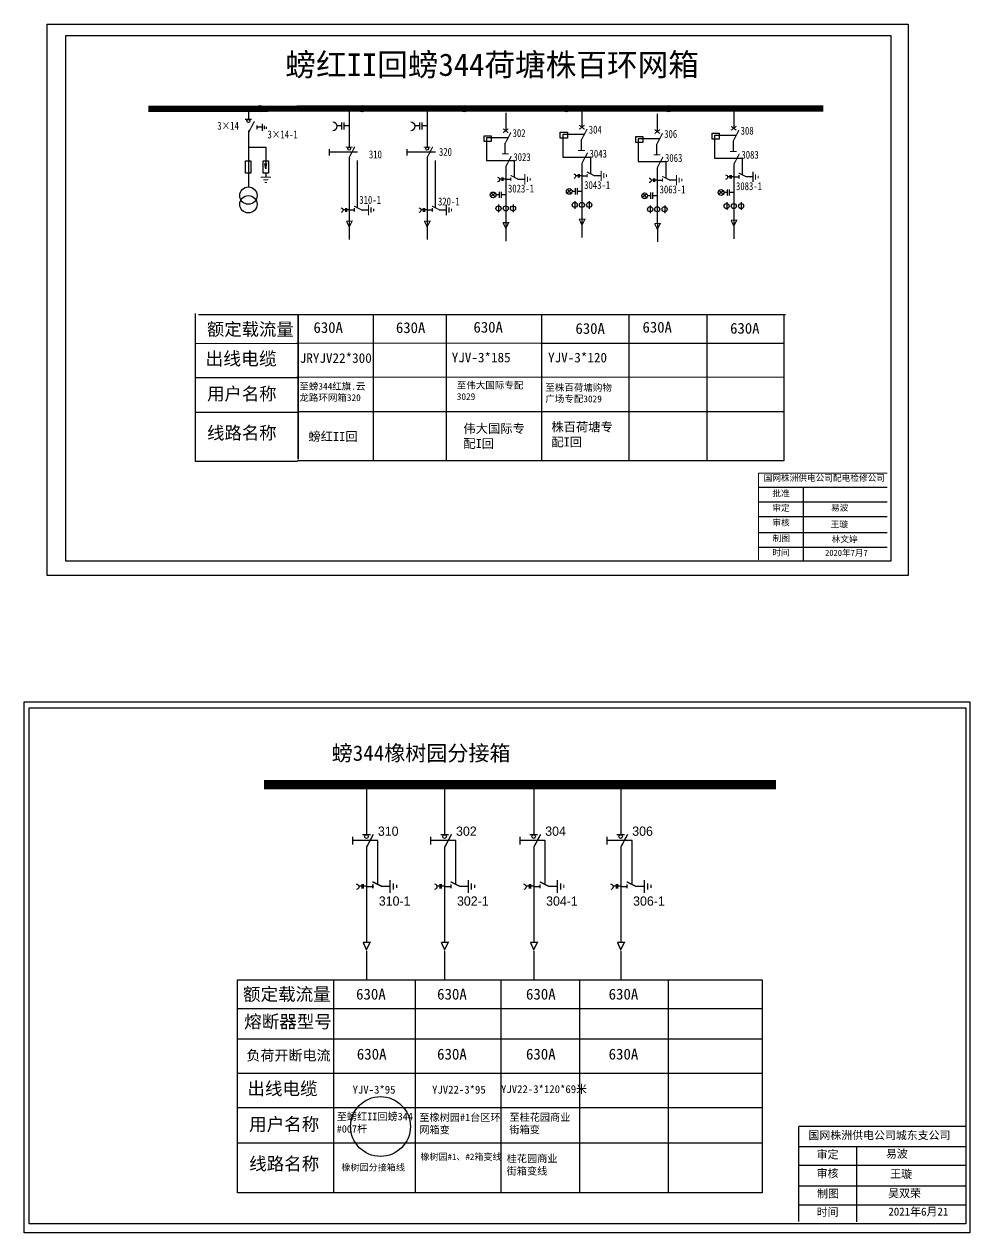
# Model space of a CAD drawing. Extents: x 27 to 779, y -100 to 136.
# Drawn here: x 220.2 to 403.9, y -99.7 to 135.3 of the extents above; entities that cross this region are included whole.
import ezdxf

# ---------------------------------------------------------------- set-up
doc = ezdxf.new("R2010")
doc.units = 0
doc.header["$LTSCALE"] = 0.774411
doc.linetypes.add('ACAD_ISO02W100', pattern=[15, 12, -3])
doc.linetypes.add('CENTER', pattern=[50.8, 31.75, -6.35, 6.35, -6.35])
doc.layers.get('0').update_dxf_attribs({"linetype": 'CONTINUOUS'})
doc.layers.add('1', color=7, linetype='CONTINUOUS')
doc.layers.add('2', color=7, linetype='CONTINUOUS')
doc.styles.add('HZ', font='simkai_0.ttf')
doc.styles.add('hztxt_txtstyle_0.00_0_0', font='simkai.ttf')
doc.styles.add('hztxt_txtstyle_1.80_0_0', font='', dxfattribs={"height": 1.8, "bigfont": 'hztxt.shx'})
doc.styles.add('hztxt_txtstyle_4.54_0_0', font='', dxfattribs={"height": 4.541125, "bigfont": 'hztxt.shx'})
doc.styles.add('hztxt_txtstyle_4.76_0_0', font='', dxfattribs={"height": 4.761483, "bigfont": 'hztxt.shx'})
doc.styles.get("Standard").update_dxf_attribs({"font": '', "height": 2.5})
doc.styles.add('STYLE1', font='txt.shx', dxfattribs={"height": 2.6})
doc.styles.add('字体', font='simkai_0.ttf', dxfattribs={"height": 2.5})
doc.styles.add('道路名', font='simhei.ttf', dxfattribs={"width": 0.8})
doc.styles.get('hztxt_txtstyle_1.80_0_0').set_extended_font_data('hztxt')
doc.styles.get('hztxt_txtstyle_4.54_0_0').set_extended_font_data('hztxt')
doc.styles.get('hztxt_txtstyle_4.76_0_0').set_extended_font_data('hztxt')
doc.styles.get('Standard').set_extended_font_data('SimSun')

# ---------------------------------------------------------------- blocks, each defined once
blk = doc.blocks.new('JD')
for points in [[(-2, 0.2), (-2, -0.2), (2, 0.2), (2, -0.2)], [(1, -1.2), (1, -0.8), (-1, -1.2), (-1, -0.8)], [(-0.5, -1.8), (-0.5, -2.2), (0.5, -1.8), (0.5, -2.2)]]:
    blk.add_trace(points)

msp = doc.modelspace()

# ---------------------------------------------------------------- linework, layer by layer
at = {"color": 7}
for p, q in [((263.74, 118.9), (263.74, 116.83)), ((283.33, 118.35), (283.33, 111.45)), ((298.48, 118.35), (298.48, 111.45)), ((313.75, 118.06), (313.75, 114.61)), ((328.56, 118.73), (328.56, 115.28)), ((343.21, 117.89), (343.21, 114.44)), ((358.07, 118.52), (358.07, 115.07)), ((283.33, 109.45), (283.33, 105.12)), ((298.48, 109.45), (298.48, 105.12)), ((328.56, 108.25), (328.56, 97.47)), ((313.75, 107.58), (313.75, 96.8)), ((328.56, 105.85), (329.57, 105.85)), ((330.9, 105.87), (332.28, 105.87)), ((343.21, 107.41), (343.21, 96.62)), ((358.07, 108.04), (358.07, 97.26)), ((283.33, 105.12), (283.33, 100.77)), ((298.48, 105.12), (298.48, 100.77)), ((313.75, 105.17), (314.76, 105.17)), ((316.09, 105.2), (317.47, 105.2)), ((343.21, 105), (344.23, 105)), ((345.55, 105.03), (346.93, 105.03)), ((358.07, 105.64), (359.08, 105.64)), ((360.41, 105.67), (361.78, 105.67)), ((283.33, 100.77), (283.33, 97.09)), ((283.33, 99.21), (284.34, 99.21)), ((285.67, 99.24), (287.05, 99.24)), ((298.48, 100.77), (298.48, 97.09)), ((298.48, 99.21), (299.49, 99.21)), ((300.81, 99.24), (302.19, 99.24))]:
    msp.add_line(p, q, dxfattribs=at)
at = {"color": 7, "linetype": 'CENTER'}
for p, q in [((283.34, 97.07), (283.34, 93.43)), ((298.48, 97.07), (298.48, 93.43)), ((313.76, 96.81), (313.76, 93.14)), ((328.57, 97.48), (328.57, 93.81)), ((343.22, 96.63), (343.22, 92.97)), ((358.08, 97.27), (358.08, 93.6))]:
    msp.add_line(p, q, dxfattribs=at)
at = {"color": 7, "linetype": 'Continuous'}
for p, q in [((253.49, 50.27), (253.49, 79.07)), ((254.07, 78.87), (274.64, 78.87)), ((273.31, 78.87), (368.14, 78.87)), ((273.38, 78.92), (273.38, 50.73)), ((273.43, 78.92), (273.43, 50.73)), ((287.99, 78.92), (287.99, 50.42)), ((302.2, 78.92), (302.2, 50.41)), ((320.74, 78.92), (320.74, 50.42)), ((337.69, 78.92), (337.69, 50.42)), ((352.84, 78.92), (352.84, 50.54)), ((367.79, 78.92), (367.79, 50.41)), ((253.49, 73.29), (273.47, 73.26)), ((273.17, 73.38), (367.93, 73.31)), ((273.32, 73.37), (367.79, 73.2)), ((253.49, 66.64), (273.32, 66.62)), ((273.18, 66.76), (367.79, 66.69)), ((253.49, 59.86), (273.47, 59.87)), ((273.32, 60.01), (367.79, 60.02)), ((273.32, 50.27), (253.49, 50.27)), ((367.79, 50.41), (273.32, 50.41)), ((362.88, 45.33), (387.91, 45.33)), ((371.57, 45.33), (371.57, 31.1)), ((362.88, 42.47), (387.91, 42.47)), ((362.88, 39.62), (387.91, 39.62)), ((362.88, 36.51), (387.91, 36.51)), ((362.88, 33.66), (387.91, 33.66))]:
    msp.add_line(p, q, dxfattribs=at)
for p, q in [((286.68, -13.1), (286.68, -22.22)), ((301.87, -13.1), (301.87, -22.22)), ((319.19, -13.1), (319.19, -22.22)), ((336.1, -13.1), (336.1, -22.22)), ((286.68, -24.67), (286.68, -43.13)), ((301.87, -24.67), (301.87, -43.13)), ((319.19, -24.67), (319.19, -43.13)), ((336.1, -24.67), (336.1, -43.13)), ((286.68, -32.31), (287.93, -32.31)), ((289.55, -32.27), (291.25, -32.27)), ((301.87, -32.31), (303.12, -32.31)), ((304.74, -32.27), (306.44, -32.27)), ((319.19, -32.31), (320.44, -32.31)), ((322.07, -32.27), (323.76, -32.27)), ((336.1, -32.31), (337.35, -32.31)), ((338.98, -32.27), (340.67, -32.27))]:
    msp.add_line(p, q)
at = {"linetype": 'CENTER'}
for p, q in [((286.69, -44.9), (286.69, -50.32)), ((301.88, -44.9), (301.88, -50.32)), ((319.2, -44.9), (319.2, -50.32)), ((336.11, -44.9), (336.11, -50.32))]:
    msp.add_line(p, q, dxfattribs=at)
at = {"linetype": 'Continuous'}
for p, q in [((280.31, -50.59), (280.31, -91.86)), ((296.16, -50.59), (296.16, -91.86)), ((312.81, -50.59), (312.81, -91.86)), ((328.08, -50.59), (328.08, -91.86)), ((345.31, -50.59), (345.31, -91.86)), ((261.64, -56.03), (363.57, -56.03)), ((261.64, -61.97), (363.57, -61.97)), ((261.64, -68.61), (363.57, -68.61)), ((261.64, -75.33), (363.57, -75.33)), ((261.64, -82.17), (363.57, -82.17)), ((370.71, -82.85), (403.05, -82.85)), ((381.93, -82.85), (381.93, -97.55)), ((370.71, -86.53), (403.05, -86.53)), ((370.71, -90.55), (403.05, -90.55)), ((370.71, -94.24), (403.05, -94.24))]:
    msp.add_line(p, q, dxfattribs=at)
at = {"color": 7}
for points in [[(224.65, 135.31), (391.99, 135.31), (391.99, 28.1), (224.65, 28.1)], [(228.26, 133.11), (388.59, 133.11), (388.59, 30.9), (228.26, 30.9)]]:
    msp.add_lwpolyline(points, close=True, dxfattribs=at)
for points, format in [([(244.29, 118.88, 1.23, 1.23, 0), (375.47, 118.91, 1.23, 1.23, 0)], "xyseb"), ([(263.1, 116.8, 0.22, 0.22, 0), (264.39, 116.8, 0.22, 0.22, 0)], "xyseb"), ([(263.83, 114.37, 0.22, 0.22, 0), (264.93, 116.45, 0.22, 0.22, 0)], "xyseb"), ([(280.15, 116.33, -0.877934), (280.18, 114.55)], "xyb"), ([(295.29, 116.33, -0.877934), (295.33, 114.55)], "xyb"), ([(329.07, 115.67, 0.22, 0.22, 0), (328.05, 114.88, 0.22, 0.22, 0)], "xyseb"), ([(328.05, 115.67, 0.22, 0.22, 0), (329.07, 114.88, 0.22, 0.22, 0)], "xyseb"), ([(358.58, 115.46, 0.22, 0.22, 0), (357.56, 114.68, 0.22, 0.22, 0)], "xyseb"), ([(357.56, 115.46, 0.22, 0.22, 0), (358.58, 114.68, 0.22, 0.22, 0)], "xyseb"), ([(314.26, 115, 0.22, 0.22, 0), (313.24, 114.21, 0.22, 0.22, 0)], "xyseb"), ([(313.24, 115, 0.22, 0.22, 0), (314.26, 114.21, 0.22, 0.22, 0)], "xyseb"), ([(313.67, 112.18, 0.22, 0.22, 0), (314.77, 114.26, 0.22, 0.22, 0)], "xyseb"), ([(328.48, 112.85, 0.22, 0.22, 0), (329.58, 114.93, 0.22, 0.22, 0)], "xyseb"), ([(343.73, 114.83, 0.22, 0.22, 0), (342.7, 114.04, 0.22, 0.22, 0)], "xyseb"), ([(342.7, 114.83, 0.22, 0.22, 0), (343.73, 114.04, 0.22, 0.22, 0)], "xyseb"), ([(343.13, 112.01, 0.22, 0.22, 0), (344.23, 114.09, 0.22, 0.22, 0)], "xyseb"), ([(357.99, 112.64, 0.22, 0.22, 0), (359.09, 114.72, 0.22, 0.22, 0)], "xyseb"), ([(282.68, 111.42, 0.22, 0.22, 0), (283.98, 111.42, 0.22, 0.22, 0)], "xyseb"), ([(283.33, 109.4, 0.22, 0.22, 0), (284.43, 111.48, 0.22, 0.22, 0)], "xyseb"), ([(297.83, 111.42, 0.22, 0.22, 0), (299.12, 111.42, 0.22, 0.22, 0)], "xyseb"), ([(298.48, 109.4, 0.22, 0.22, 0), (299.57, 111.48, 0.22, 0.22, 0)], "xyseb"), ([(327.83, 110.77, 0.22, 0.22, 0), (329.13, 110.77, 0.22, 0.22, 0)], "xyseb"), ([(328.56, 108.25, 0.22, 0.22, 0), (329.66, 110.33, 0.22, 0.22, 0)], "xyseb"), ([(357.34, 110.56, 0.22, 0.22, 0), (358.64, 110.56, 0.22, 0.22, 0)], "xyseb"), ([(313.02, 110.09, 0.22, 0.22, 0), (314.32, 110.09, 0.22, 0.22, 0)], "xyseb"), ([(313.75, 107.58, 0.22, 0.22, 0), (314.85, 109.66, 0.22, 0.22, 0)], "xyseb"), ([(342.49, 109.92, 0.22, 0.22, 0), (343.78, 109.92, 0.22, 0.22, 0)], "xyseb"), ([(343.21, 107.41, 0.22, 0.22, 0), (344.31, 109.49, 0.22, 0.22, 0)], "xyseb"), ([(358.07, 108.04, 0.22, 0.22, 0), (359.17, 110.12, 0.22, 0.22, 0)], "xyseb"), ([(314.71, 105.91, 0.22, 0.22, 0), (316.17, 105.17, 0.22, 0.22, 0)], "xyseb"), ([(326.97, 106.23, -0.877934), (326.98, 105.34)], "xyb"), ([(329.52, 106.58, 0.22, 0.22, 0), (330.98, 105.85, 0.22, 0.22, 0)], "xyseb"), ([(329.57, 106.18, 0.22, 0.22, 0), (329.57, 105.51, 0.22, 0.22, 0)], "xyseb"), ([(344.17, 105.73, 0.22, 0.22, 0), (345.64, 105, 0.22, 0.22, 0)], "xyseb"), ([(356.48, 106.02, -0.877934), (356.49, 105.13)], "xyb"), ([(359.03, 106.37, 0.22, 0.22, 0), (360.49, 105.64, 0.22, 0.22, 0)], "xyseb"), ([(359.08, 105.97, 0.22, 0.22, 0), (359.08, 105.3, 0.22, 0.22, 0)], "xyseb"), ([(312.16, 105.56, -0.877934), (312.17, 104.67)], "xyb"), ([(314.76, 105.51, 0.22, 0.22, 0), (314.76, 104.84, 0.22, 0.22, 0)], "xyseb"), ([(341.62, 105.39, -0.877934), (341.64, 104.5)], "xyb"), ([(344.23, 105.34, 0.22, 0.22, 0), (344.23, 104.67, 0.22, 0.22, 0)], "xyseb"), ([(281.74, 99.6, -0.877934), (281.75, 98.71)], "xyb"), ([(284.29, 99.94, 0.22, 0.22, 0), (285.75, 99.21, 0.22, 0.22, 0)], "xyseb"), ([(284.34, 99.55, 0.22, 0.22, 0), (284.34, 98.87, 0.22, 0.22, 0)], "xyseb"), ([(296.88, 99.6, -0.877934), (296.9, 98.71)], "xyb"), ([(299.43, 99.94, 0.22, 0.22, 0), (300.9, 99.21, 0.22, 0.22, 0)], "xyseb"), ([(299.49, 99.55, 0.22, 0.22, 0), (299.49, 98.87, 0.22, 0.22, 0)], "xyseb"), ([(282.79, 97.02, 0.22, 0.22, 0), (283.91, 97.02, 0.22, 0.22, 0), (283.34, 95.89, 0.22, 0.22, 0), (282.8, 97.04, 0.22, 0.22, 0)], "xyseb"), ([(297.94, 97.02, 0.22, 0.22, 0), (299.05, 97.02, 0.22, 0.22, 0), (298.48, 95.89, 0.22, 0.22, 0), (297.95, 97.04, 0.22, 0.22, 0)], "xyseb"), ([(313.21, 96.73, 0.22, 0.22, 0), (314.33, 96.73, 0.22, 0.22, 0), (313.76, 95.6, 0.22, 0.22, 0), (313.22, 96.75, 0.22, 0.22, 0)], "xyseb"), ([(328.02, 97.4, 0.22, 0.22, 0), (329.14, 97.4, 0.22, 0.22, 0), (328.57, 96.27, 0.22, 0.22, 0), (328.03, 97.42, 0.22, 0.22, 0)], "xyseb"), ([(342.67, 96.56, 0.22, 0.22, 0), (343.79, 96.56, 0.22, 0.22, 0), (343.22, 95.43, 0.22, 0.22, 0), (342.69, 96.58, 0.22, 0.22, 0)], "xyseb"), ([(357.53, 97.19, 0.22, 0.22, 0), (358.65, 97.19, 0.22, 0.22, 0), (358.08, 96.06, 0.22, 0.22, 0), (357.54, 97.21, 0.22, 0.22, 0)], "xyseb")]:
    msp.add_lwpolyline(points, format=format, dxfattribs=at)
for points in [[(265.39, 115.62), (265.39, 114.9)], [(266.39, 115.29), (265.46, 115.29)], [(266.39, 115.91), (266.39, 114.57)], [(266.8, 115.53), (266.8, 114.87)], [(267.18, 115.34), (267.18, 114.95)], [(281.86, 115.58), (280.93, 115.58)], [(281.86, 116.2), (281.86, 114.86)], [(282.27, 116.2), (282.27, 114.86)], [(283.33, 115.58), (282.27, 115.58)], [(297, 115.58), (296.08, 115.58)], [(297, 116.2), (297, 114.86)], [(297.42, 116.2), (297.42, 114.86)], [(298.48, 115.58), (297.42, 115.58)], [(279.41, 111.03), (279.41, 109.8)], [(294.56, 111.03), (294.56, 109.8)], [(327.82, 105.86), (327.36, 105.86)], [(327.82, 106.17), (327.82, 105.5)], [(328.03, 106.17), (328.03, 105.5)], [(328.56, 105.86), (328.03, 105.86)], [(357.33, 105.96), (357.33, 105.29)], [(357.54, 105.96), (357.54, 105.29)], [(313.01, 105.19), (312.55, 105.19)], [(313.01, 105.49), (313.01, 104.83)], [(313.22, 105.49), (313.22, 104.83)], [(313.75, 105.19), (313.22, 105.19)], [(342.48, 105.01), (342.01, 105.01)], [(342.48, 105.32), (342.48, 104.65)], [(342.68, 105.32), (342.68, 104.65)], [(343.21, 105.01), (342.68, 105.01)], [(357.33, 105.65), (356.87, 105.65)], [(358.07, 105.65), (357.54, 105.65)], [(282.59, 99.22), (282.13, 99.22)], [(282.59, 99.53), (282.59, 98.86)], [(282.8, 99.53), (282.8, 98.86)], [(283.33, 99.22), (282.8, 99.22)], [(297.74, 99.22), (297.28, 99.22)], [(297.74, 99.53), (297.74, 98.86)], [(297.94, 99.53), (297.94, 98.86)], [(298.47, 99.22), (297.94, 99.22)]]:
    msp.add_lwpolyline(points, dxfattribs=at)
at = {"color": 7, "linetype": 'ACAD_ISO02W100'}
for points in [[(284.96, 99.54), (284.96, 110.41), (279.41, 110.41)], [(300.11, 99.54), (300.11, 110.41), (294.56, 110.41)]]:
    msp.add_lwpolyline(points, dxfattribs=at)
at = {"color": 7, "linetype": 'Continuous', "const_width": 0.201}
for points in [[(362.88, 48.05), (362.87, 31.15)], [(362.88, 48.05), (387.91, 48.05)]]:
    msp.add_lwpolyline(points, dxfattribs=at)
at = {"linetype": 'Continuous'}
for points in [[(220.17, 3.6), (403.95, 3.6), (403.95, -99.66), (220.17, -99.66)], [(221.15, 2.43), (403.17, 2.43), (403.17, -97.9), (221.15, -97.9)], [(261.64, -50.51), (363.57, -50.51), (363.57, -91.87), (261.64, -91.87)]]:
    msp.add_lwpolyline(points, close=True, dxfattribs=at)
for points, const_width in [([(266.77, -12.54), (366.29, -12.54)], 1.8), ([(285.89, -22.25), (287.48, -22.25)], 0.27), ([(286.68, -24.74), (288.03, -22.18)], 0.27), ([(301.08, -22.25), (302.67, -22.25)], 0.27), ([(301.87, -24.74), (303.22, -22.18)], 0.27), ([(318.4, -22.25), (319.99, -22.25)], 0.27), ([(319.19, -24.74), (320.54, -22.18)], 0.27), ([(335.31, -22.25), (336.9, -22.25)], 0.27), ([(336.1, -24.74), (337.45, -22.18)], 0.27), ([(287.86, -31.41), (289.66, -32.31)], 0.27), ([(287.93, -31.89), (287.93, -32.72)], 0.27), ([(303.05, -31.41), (304.85, -32.31)], 0.27), ([(303.12, -31.89), (303.12, -32.72)], 0.27), ([(320.37, -31.41), (322.17, -32.31)], 0.27), ([(320.44, -31.89), (320.44, -32.72)], 0.27), ([(337.28, -31.41), (339.08, -32.31)], 0.27), ([(337.35, -31.89), (337.35, -32.72)], 0.27), ([(286.02, -43.21), (287.39, -43.21), (286.69, -44.6), (286.03, -43.18)], 0.27), ([(301.21, -43.21), (302.58, -43.21), (301.88, -44.6), (301.22, -43.18)], 0.27), ([(318.53, -43.21), (319.9, -43.21), (319.2, -44.6), (318.55, -43.18)], 0.27), ([(335.44, -43.21), (336.82, -43.21), (336.11, -44.6), (335.46, -43.18)], 0.27)]:
    msp.add_lwpolyline(points, dxfattribs=dict(const_width=const_width))
for points in [[(283.96, -22.66), (283.96, -24.16)], [(299.15, -22.66), (299.15, -24.16)], [(316.47, -22.66), (316.47, -24.16)], [(333.38, -22.66), (333.38, -24.16)], [(285.77, -32.29), (285.21, -32.29)], [(285.77, -31.91), (285.77, -32.73)], [(286.03, -31.91), (286.03, -32.73)], [(286.68, -32.29), (286.03, -32.29)], [(300.96, -32.29), (300.39, -32.29)], [(300.96, -31.91), (300.96, -32.73)], [(301.22, -31.91), (301.22, -32.73)], [(301.87, -32.29), (301.22, -32.29)], [(318.28, -32.29), (317.72, -32.29)], [(318.28, -31.91), (318.28, -32.73)], [(318.54, -31.91), (318.54, -32.73)], [(319.19, -32.29), (318.54, -32.29)], [(335.2, -32.29), (334.63, -32.29)], [(335.2, -31.91), (335.2, -32.73)], [(335.45, -31.91), (335.45, -32.73)], [(336.1, -32.29), (335.45, -32.29)]]:
    msp.add_lwpolyline(points)
at = {"linetype": 'ACAD_ISO02W100'}
for points in [[(288.9, -31.76), (288.9, -23.41), (283.96, -23.41)], [(304.08, -31.76), (304.08, -23.41), (299.15, -23.41)], [(321.41, -31.76), (321.41, -23.41), (316.47, -23.41)], [(338.32, -31.76), (338.32, -23.41), (333.38, -23.41)]]:
    msp.add_lwpolyline(points, dxfattribs=at)
for points in [[(284.72, -31.83, -0.877934), (284.74, -32.92)], [(299.91, -31.83, -0.877934), (299.93, -32.92)], [(317.23, -31.83, -0.877934), (317.25, -32.92)], [(334.14, -31.83, -0.877934), (334.16, -32.92)]]:
    msp.add_lwpolyline(points, format="xyb")
at = {"linetype": 'Continuous', "const_width": 0.259}
for points in [[(370.69, -78.96), (370.69, -97.49)], [(370.71, -78.96), (403.05, -78.96)]]:
    msp.add_lwpolyline(points, dxfattribs=at)
at = {"color": 7}
for centre, radius in [((265.96, 118.88), 0.612), ((285.83, 118.89), 0.612), ((305.68, 118.89), 0.612), ((325.54, 118.89), 0.612), ((345.39, 118.89), 0.612), ((263.74, 116.49), 0.281), ((283.33, 111.11), 0.281), ((298.48, 111.11), 0.281)]:
    msp.add_circle(centre, radius, dxfattribs=at)
for centre in [(286.68, -22.63), (301.87, -22.63), (319.19, -22.63), (336.1, -22.63)]:
    msp.add_circle(centre, 0.346)
at = {"color": 1}
msp.add_circle((289.41, -79), 5.81, dxfattribs=at)
at = {"color": 7}
for points in [[(317.38, 104.14), (317.59, 104.14), (317.38, 106.19), (317.59, 106.19)], [(332.19, 104.81), (332.4, 104.81), (332.19, 106.86), (332.4, 106.86)], [(332.91, 106.35), (332.71, 106.35), (332.91, 105.32), (332.71, 105.32)], [(333.22, 105.58), (333.42, 105.58), (333.22, 106.09), (333.42, 106.09)], [(346.85, 103.97), (347.05, 103.97), (346.85, 106.02), (347.05, 106.02)], [(361.7, 104.6), (361.91, 104.6), (361.7, 106.65), (361.91, 106.65)], [(362.42, 106.14), (362.21, 106.14), (362.42, 105.11), (362.21, 105.11)], [(362.73, 105.37), (362.93, 105.37), (362.73, 105.88), (362.93, 105.88)], [(266.11, 105.66), (266.11, 105.46), (268.16, 105.66), (268.16, 105.46)], [(267.65, 104.94), (267.65, 105.15), (266.62, 104.94), (266.62, 105.15)], [(266.88, 104.64), (266.88, 104.43), (267.39, 104.64), (267.39, 104.43)], [(318.1, 105.68), (317.9, 105.68), (318.1, 104.65), (317.9, 104.65)], [(318.41, 104.91), (318.61, 104.91), (318.41, 105.42), (318.61, 105.42)], [(347.56, 105.5), (347.36, 105.5), (347.56, 104.48), (347.36, 104.48)], [(347.87, 104.74), (348.08, 104.74), (347.87, 105.25), (348.08, 105.25)], [(286.96, 98.17), (287.17, 98.17), (286.96, 100.22), (287.17, 100.22)], [(287.68, 99.71), (287.47, 99.71), (287.68, 98.69), (287.47, 98.69)], [(287.99, 98.94), (288.19, 98.94), (287.99, 99.45), (288.19, 99.45)], [(302.11, 98.17), (302.31, 98.17), (302.11, 100.22), (302.31, 100.22)], [(302.83, 99.71), (302.62, 99.71), (302.83, 98.69), (302.62, 98.69)], [(303.13, 98.94), (303.34, 98.94), (303.13, 99.45), (303.34, 99.45)]]:
    msp.add_trace(points, dxfattribs=at)
at = {"layer": '1', "color": 7}
for p, q in [((263.74, 114.67), (263.74, 103.76)), ((310.04, 113.22), (310.04, 108.81)), ((314.22, 113.22), (310.04, 113.22)), ((324.85, 113.89), (324.85, 109.48)), ((329.03, 113.89), (324.85, 113.89)), ((328.48, 110.77), (328.48, 112.85)), ((339.51, 113.05), (339.51, 108.64)), ((343.68, 113.05), (339.51, 113.05)), ((354.36, 113.68), (354.36, 109.28)), ((358.54, 113.68), (354.36, 113.68)), ((263.74, 111.37), (267.14, 111.37)), ((267.14, 111.37), (267.14, 107.21)), ((313.67, 110.09), (313.67, 112.18)), ((343.13, 109.92), (343.13, 112.01)), ((357.99, 110.56), (357.99, 112.64)), ((267.14, 107.21), (266.92, 108.22)), ((267.14, 107.21), (267.36, 108.22)), ((310.04, 108.81), (315.41, 108.81)), ((315.41, 108.81), (315.41, 105.61)), ((324.85, 109.48), (330.22, 109.48)), ((330.22, 109.48), (330.22, 106.28)), ((339.51, 108.64), (344.88, 108.64)), ((344.88, 108.64), (344.88, 105.43)), ((354.36, 109.28), (359.73, 109.28)), ((359.73, 109.28), (359.73, 106.07)), ((267.14, 106.37), (267.14, 105.66)), ((327.26, 103.41), (327.26, 102.2)), ((327.65, 103.41), (327.65, 102.2)), ((311.75, 102.44), (310.83, 101.82)), ((311.68, 101.74), (310.91, 102.54)), ((312.45, 102.13), (311.84, 102.13)), ((312.45, 102.73), (312.45, 101.53)), ((312.84, 102.73), (312.84, 101.53)), ((313.75, 102.13), (312.84, 102.13)), ((326.56, 103.11), (325.64, 102.49)), ((326.49, 102.41), (325.72, 103.21)), ((327.26, 102.8), (326.65, 102.8)), ((328.56, 102.8), (327.65, 102.8)), ((341.21, 102.27), (340.29, 101.65)), ((341.15, 101.57), (340.38, 102.37)), ((341.92, 101.96), (341.31, 101.96)), ((341.92, 102.56), (341.92, 101.36)), ((342.3, 102.56), (342.3, 101.36)), ((343.21, 101.96), (342.3, 101.96)), ((356.07, 102.9), (355.15, 102.28)), ((356, 102.2), (355.23, 103)), ((356.77, 102.59), (356.16, 102.59)), ((356.77, 103.2), (356.77, 101.99)), ((357.16, 103.2), (357.16, 101.99)), ((358.07, 102.59), (357.16, 102.59)), ((312.38, 100.24), (312.38, 98.75)), ((315.19, 100.24), (315.19, 98.75)), ((327.19, 100.92), (327.19, 99.42)), ((330, 100.92), (330, 99.42)), ((341.84, 100.07), (341.84, 98.58)), ((344.66, 100.07), (344.66, 98.58)), ((356.7, 100.71), (356.7, 99.21)), ((359.51, 100.71), (359.51, 99.21))]:
    msp.add_line(p, q, dxfattribs=at)
for points in [[(309.55, 113.63), (310.94, 113.63), (310.94, 112.5), (309.55, 112.5)], [(324.36, 114.31), (325.75, 114.31), (325.75, 113.17), (324.36, 113.17)], [(339.02, 113.46), (340.4, 113.46), (340.4, 112.33), (339.02, 112.33)], [(353.87, 114.1), (355.26, 114.1), (355.26, 112.96), (353.87, 112.96)]]:
    msp.add_lwpolyline(points, close=True, dxfattribs=at)
for centre, radius in [((263.74, 101.98), 1.68), ((263.74, 100.3), 1.68), ((311.29, 102.13), 0.554), ((326.1, 102.8), 0.554), ((340.75, 101.96), 0.554), ((355.61, 102.59), 0.554), ((312.36, 99.49), 0.495), ((313.75, 99.49), 0.495), ((315.17, 99.49), 0.495), ((327.17, 100.17), 0.495), ((328.56, 100.17), 0.495), ((329.98, 100.17), 0.495), ((341.82, 99.32), 0.495), ((343.21, 99.32), 0.495), ((344.64, 99.32), 0.495), ((356.68, 99.96), 0.495), ((358.07, 99.96), 0.495), ((359.49, 99.96), 0.495)]:
    msp.add_circle(centre, radius, dxfattribs=at)
at = {"layer": '2', "color": 7}
for points in [[(263.21, 108.72), (264.22, 108.72), (264.22, 106.37), (263.21, 106.37)], [(266.63, 108.72), (267.64, 108.72), (267.64, 106.37), (266.63, 106.37)]]:
    msp.add_lwpolyline(points, close=True, dxfattribs=at)

# ---------------------------------------------------------------- block references
at = {"xscale": 0.6299999999999955, "yscale": 0.6299999999999955, "zscale": 0.63, "rotation": 90}
for p in [(291.28, -32.32), (306.46, -32.32), (323.79, -32.32), (340.7, -32.32)]:
    msp.add_blockref('JD', p, dxfattribs=at)

# ---------------------------------------------------------------- texts
at = {"color": 7, "linetype": 'Continuous', "style": '道路名', "width": 0.8}
for s, p in [('3×14', (257.69, 114.8)), ('304', (329.9, 114.04)), ('308', (359.41, 113.83)), ('3×14-1', (267.45, 113.11)), ('302', (315.09, 113.37)), ('306', (344.55, 113.2)), ('310', (287.17, 109.22)), ('320', (300.78, 109.72)), ('3043', (330.05, 109.37)), ('3083', (359.56, 109.16)), ('3023', (315.24, 108.7)), ('3063', (344.71, 108.53)), ('3023-1', (314.19, 102.59)), ('3043-1', (329, 103.26)), ('3063-1', (343.66, 102.42)), ('3083-1', (358.51, 103.05)), ('310-1', (285.3, 100.38)), ('320-1', (300.59, 100.07))]:
    msp.add_text(s, height=1.546, dxfattribs=at).set_placement(p)
at = {"style": 'hztxt_txtstyle_1.80_0_0'}
for s, p in [('310', (288.91, -22.48)), ('302', (304.1, -22.48)), ('304', (321.43, -22.48)), ('306', (338.34, -22.48)), ('310-1', (289.09, -36.06)), ('302-1', (304.28, -36.06)), ('304-1', (321.6, -36.06)), ('306-1', (338.51, -36.06))]:
    msp.add_text(s, height=1.8, dxfattribs=at).set_placement(p)
at = {"color": 7, "insert": (270.93, 129.62), "char_height": 4.3671, "width": 632.3413, "attachment_point": 1}
msp.add_mtext('{\\fSimSun|b0|i0|c134|p54;螃红II回螃344荷塘株百环网箱}', dxfattribs=at)
at = {"color": 7, "linetype": 'Continuous', "attachment_point": 1}
for s, insert, char_height, width, style in [('{\\fSimSun|b0|i0|c134|p2;额定载流量}', (255.68, 77.25), 2.475, 19.0569, 'HZ'), ('{\\fSimSun|b0|i0|c134|p2;630A}', (276.4, 77.39), 2.0983, 16.8727, 'STYLE1'), ('{\\fSimSun|b0|i0|c134|p2;630A}', (292.42, 77.36), 2.0983, 16.8727, 'STYLE1'), ('{\\fSimSun|b0|i0|c134|p2;630A}', (307.49, 77.45), 2.0983, 16.8727, 'STYLE1'), ('{\\fSimSun|b0|i0|c134|p2;630A}', (327.31, 77.2), 2.0983, 16.8727, 'STYLE1'), ('{\\fSimSun|b0|i0|c134|p2;630A}', (340.34, 77.45), 2.0983, 16.8727, 'STYLE1'), ('{\\fSimSun|b0|i0|c134|p2;630A}', (357.37, 77.24), 2.0983, 16.8727, 'STYLE1'), ('{\\fSimSun|b0|i0|c134|p2;出线电缆}', (255.38, 71.56), 2.5432, 17.3378, 'HZ'), ('{\\fSimSun|b0|i0|c134|p2;JRYJV22*300}', (273.73, 71.34), 1.87, 11.5803, 'STYLE1'), ('{\\fSimSun|b0|i0|c134|p2;YJV-3*185}', (303.26, 71.45), 1.87, 11.5803, 'STYLE1'), ('{\\fSimSun|b0|i0|c134|p2;YJV-3*120}', (321.99, 71.43), 1.87, 11.5803, 'STYLE1'), ('{\\fSimSun|b0|i0|c134|p54;至伟大国际专配3029^I}', (304.25, 65.77), 1.32, 14.2796, 'STYLE1'), ('{\\fSimSun|b0|i0|c134|p2;用户名称}', (255.72, 64.69), 2.475, 16.8727, 'HZ'), ('{\\fSimSun|b0|i0|c134|p54;至螃344红旗.云龙路环网箱320^I}', (273.65, 65.57), 1.32, 14.2796, 'STYLE1'), ('{\\fSimSun|b0|i0|c134|p54;至株百荷塘购物广场专配3029^I}', (321.45, 65.33), 1.32, 14.2796, 'STYLE1'), ('{\\fSimSun|b0|i0|c134|p2;线路名称}', (255.72, 57.09), 2.475, 16.8727, 'HZ'), ('{\\fSimSun|b0|i0|c134|p54;伟大国际专配I回}', (305.52, 57.59), 1.7526, 13.9856, 'STYLE1'), ('{\\fSimSun|b0|i0|c134|p54;株百荷塘专配I回}', (322.62, 57.89), 1.7526, 13.9856, 'STYLE1'), ('{\\fSimSun|b0|i0|c134|p54;螃红II回}', (275.4, 56.05), 1.7526, 16.7788, 'STYLE1'), ('国网株洲供电公司配电检修公司', (363.87, 47.69), 1.2038, 32.9121, '字体'), ('{\\fKaiTi_GB2312|b0|i0|c134|p49;批准}', (365.57, 44.7), 1.2038, 9.4146, '字体'), ('\\f\uffbfﾬￌﾣﾤ_GB2312|b0|i0|c134|p49;审定', (365.57, 41.85), 1.2038, 9.4146, '字体'), ('{\\fSimHei|b0|i0|c134|p2;易波}', (376.97, 41.92), 1.2038, 9.4146, '字体'), ('\\f\uffbfﾬￌﾣﾤ_GB2312|b0|i0|c134|p49;审核', (365.57, 39.01), 1.2038, 9.4146, '字体'), ('王璇', (376.91, 38.69), 1.204, 9.4146, '字体'), ('\\f\uffbfﾬￌﾣﾤ_GB2312|b0|i0|c134|p49;制图', (365.63, 35.95), 1.2038, 9.4146, '字体'), ('{\\fSimSun|b0|i0|c134|p2;林文婷}', (377.09, 35.79), 1.2038, 9.4146, '字体'), ('\\f\uffbfﾬￌﾣﾤ_GB2312|b0|i0|c134|p49;时间', (365.57, 33.19), 1.2038, 9.4146, '字体'), ('2020{\\fSimHei|b0|i0|c134|p2;年}7{\\fSimHei|b0|i0|c134|p2;月7}', (375.83, 33.14), 1.2038, 17.6089, '字体')]:
    msp.add_mtext(s, dxfattribs=dict(at, insert=insert, char_height=char_height, width=width, style=style))
at = {"insert": (279.93, -4.9), "char_height": 3, "width": 89.4921, "attachment_point": 1, "style": 'hztxt_txtstyle_0.00_0_0'}
msp.add_mtext('{\\fSimSun|b0|i0|c134|p2;螃344橡树园分接箱}', dxfattribs=at)
at = {"linetype": 'Continuous', "attachment_point": 1}
for s, insert, char_height, width in [('额定载流量', (262.69, -52.02), 2.5, 18.9637), ('熔断器型号', (262.92, -57.35), 2.5, 19.2014), ('负荷开断电流', (263.35, -64.17), 2, 22.8184), ('出线电缆', (263.55, -70.36), 2.5, 17.513), ('用户名称', (263.89, -77.3), 2.5, 17.0432), ('线路名称', (263.89, -84.98), 2.5, 17.0432)]:
    msp.add_mtext(s, dxfattribs=dict(at, insert=insert, char_height=char_height, width=width))
for s, insert, char_height, width, style in [('{\\fKaiTi_GB2312|b0|i0|c134|p49;630A}', (284.67, -52.2), 2.1195, 17.0432, 'hztxt_txtstyle_0.00_0_0'), ('{\\fKaiTi_GB2312|b0|i0|c134|p49;630A}', (300.42, -52.2), 2.1195, 17.0432, 'hztxt_txtstyle_0.00_0_0'), ('{\\fKaiTi_GB2312|b0|i0|c134|p49;630A}', (317.69, -52.2), 2.1195, 17.0432, 'hztxt_txtstyle_0.00_0_0'), ('{\\fKaiTi_GB2312|b0|i0|c134|p49;630A}', (333.75, -52.2), 2.1195, 17.0432, 'hztxt_txtstyle_0.00_0_0'), ('{\\fKaiTi_GB2312|b0|i0|c134|p49;630A}', (284.82, -63.86), 2.1195, 17.0432, 'hztxt_txtstyle_0.00_0_0'), ('{\\fKaiTi_GB2312|b0|i0|c134|p49;630A}', (300.42, -63.86), 2.1195, 17.0432, 'hztxt_txtstyle_0.00_0_0'), ('{\\fKaiTi_GB2312|b0|i0|c134|p49;630A}', (317.69, -63.86), 2.1195, 17.0432, 'hztxt_txtstyle_0.00_0_0'), ('{\\fKaiTi_GB2312|b0|i0|c134|p49;630A}', (333.75, -63.86), 2.1195, 17.0432, 'hztxt_txtstyle_0.00_0_0'), ('{\\fSimSun|b0|i0|c134|p2;YJV-3*95}', (283.99, -71.06), 1.5333, 17.7099, 'hztxt_txtstyle_0.00_0_0'), ('{\\fSimSun|b0|i0|c134|p2;YJV22-3*95}', (299.44, -71.06), 1.5333, 17.7099, 'hztxt_txtstyle_0.00_0_0'), ('{\\fSimSun|b0|i0|c134|p2;YJV22-3*120*69米}', (312.84, -70.96), 1.5333, 17.7099, 'hztxt_txtstyle_0.00_0_0'), ('{\\fSimSun|b0|i0|c134|p2;至螃红II回螃344\\P#007杆}', (280.91, -76.32), 1.4485, 15.7195, 'hztxt_txtstyle_4.76_0_0'), ('{\\fSimSun|b0|i0|c134|p2;至橡树园#1台区环网箱变}', (296.96, -76.5), 1.4485, 15.8026, 'hztxt_txtstyle_4.54_0_0'), ('{\\fSimSun|b0|i0|c134|p2;至桂花园商业\\P街箱变}', (314.47, -76.47), 1.4485, 20.9978, 'hztxt_txtstyle_0.00_0_0'), ('国网株洲供电公司城东支公司', (372.59, -79.92), 1.556, 42.5397, '字体'), ('{\\fSimSun|b0|i0|c134|p2;橡树园#1、#2箱变线}', (297.17, -84.24), 1.2608, 15.3251, 'hztxt_txtstyle_0.00_0_0'), ('{\\fSimSun|b0|i0|c134|p2;桂花园商业\\P街箱变线}', (313.94, -84.5), 1.4485, 20.9978, 'hztxt_txtstyle_0.00_0_0'), ('审定', (374.18, -83.66), 1.556, 12.1686, '字体'), ('{\\fSimSun|b0|i0|c134|p2;易波}', (387.65, -83.51), 1.556, 12.1686, '字体'), ('{\\fSimSun|b0|i0|c134|p2;橡树园分接箱线}', (281.82, -86.31), 1.2608, 15.3251, 'hztxt_txtstyle_0.00_0_0'), ('审核', (374.18, -87.32), 1.556, 12.1686, '字体'), ('{\\fSimSun|b0|i0|c134|p2;王璇}', (388.48, -87.43), 1.556, 17.1438, '字体'), ('制图', (374.26, -91.27), 1.556, 12.1686, '字体'), ('{\\fSimSun|b0|i0|c134|p2;吴双荣}', (388.08, -91.2), 1.556, 12.1686, '字体'), ('时间', (374.18, -94.84), 1.556, 12.1686, '字体'), ('2021{\\fSimSun|b0|i0|c134|p2;年}6{\\fSimSun|b0|i0|c134|p2;月21}', (388.12, -94.76), 1.556, 12.1686, '字体')]:
    msp.add_mtext(s, dxfattribs=dict(at, insert=insert, char_height=char_height, width=width, style=style))

doc.saveas('drawing.dxf')
